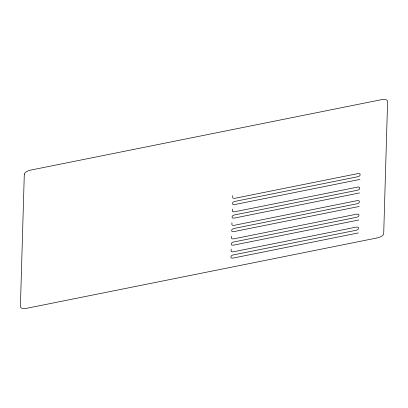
<?xml version="1.0" encoding="UTF-8"?>
<svg xmlns="http://www.w3.org/2000/svg" width="408" height="408" viewBox="0 0 408 408"><rect width="100%" height="100%" fill="white"/><g stroke="black" fill="none" stroke-linecap="round" stroke-linejoin="round"><path stroke-width="0.61" d="M231.183 249.109L231.127 251.073A2.616 1.137 -14.5 0 0 233.641 251.736L356.021 227.164A2.616 1.137 -14.5 0 1 358.535 227.832L358.51 228.613A2.616 1.137 -14.5 0 1 355.924 230.301L233.549 254.873A2.616 1.137 -14.5 0 0 230.964 256.561L230.943 257.346A2.616 1.137 -14.5 0 0 233.458 258.009L358.382 232.927M231.566 236.176L231.509 238.134A2.616 1.137 -14.5 0 0 234.024 238.797L356.398 214.226A2.616 1.137 -14.5 0 1 358.913 214.894L358.892 215.674A2.616 1.137 -14.5 0 1 356.306 217.362L233.932 241.934A2.616 1.137 -14.5 0 0 231.346 243.622L231.326 244.407A2.616 1.137 -14.5 0 0 233.84 245.07L358.765 219.989M231.963 222.646L231.907 224.609A2.616 1.137 -14.5 0 0 234.421 225.272L356.796 200.7A2.616 1.137 -14.5 0 1 359.31 201.363L359.29 202.149A2.616 1.137 -14.5 0 1 356.704 203.837L234.33 228.409A2.616 1.137 -14.5 0 0 231.744 230.097L231.724 230.882A2.616 1.137 -14.5 0 0 234.238 231.545L359.162 206.463M232.361 209.12L232.305 211.084A2.616 1.137 -14.5 0 0 234.819 211.747L357.194 187.175A2.616 1.137 -14.5 0 1 359.708 187.838L359.688 188.624A2.616 1.137 -14.5 0 1 357.102 190.312L234.727 214.883A2.616 1.137 -14.5 0 0 232.142 216.571L232.121 217.357A2.616 1.137 -14.5 0 0 234.636 218.02L359.56 192.938M232.759 195.595L232.703 197.554A2.616 1.137 -14.5 0 0 235.217 198.222L357.592 173.65A2.616 1.137 -14.5 0 1 360.111 174.313L360.085 175.098A2.616 1.137 -14.5 0 1 357.5 176.786L235.125 201.358A2.616 1.137 -14.5 0 0 232.54 203.046L232.519 203.827A2.616 1.137 -14.5 0 0 235.034 204.495L359.958 179.408M24.296 174.313L20.4 306.632A6.543 2.846 -14.5 0 0 26.688 308.295L377.247 237.91A6.543 2.846 -14.5 0 0 383.704 233.687L387.6 101.368A6.543 2.846 -14.5 0 0 381.312 99.705L30.753 170.09A6.543 2.846 -14.5 0 0 24.296 174.313"/></g></svg>
